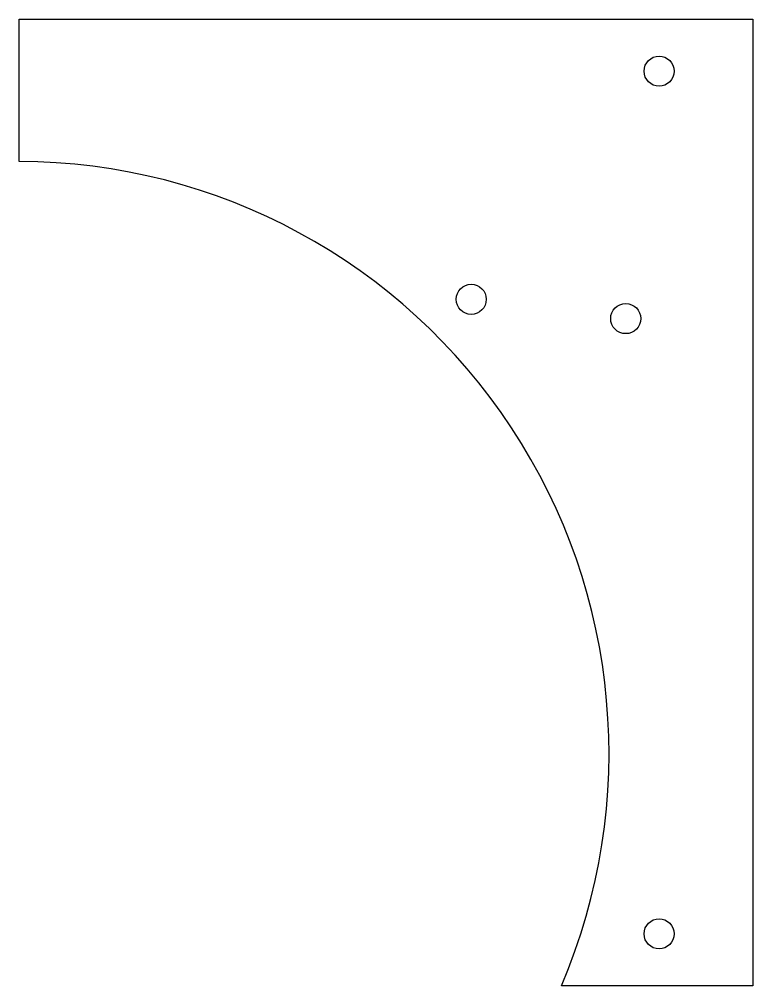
# Model space of a CAD drawing. Header units: millimetres. Extents: x 0 to 110, y 0 to 144.
import ezdxf

# ---------------------------------------------------------------- set-up
doc = ezdxf.new("R2010")
doc.units = ezdxf.units.MM

msp = doc.modelspace()

# ---------------------------------------------------------------- linework, layer by layer
for p, q in [((0, 123.25), (0, 144.5)), ((0, 144.5), (109.75, 144.5)), ((109.75, 144.5), (109.75, 0)), ((109.75, 0), (81.14, 0))]:
    msp.add_line(p, q)
for centre in [(95.75, 136.75), (67.63, 102.63), (90.75, 99.75), (95.75, 7.75)]:
    msp.add_circle(centre, 2.25)
msp.add_arc((-0.25, 34.75), 88.5, -23.1198, 89.8381)

doc.saveas('drawing.dxf')
